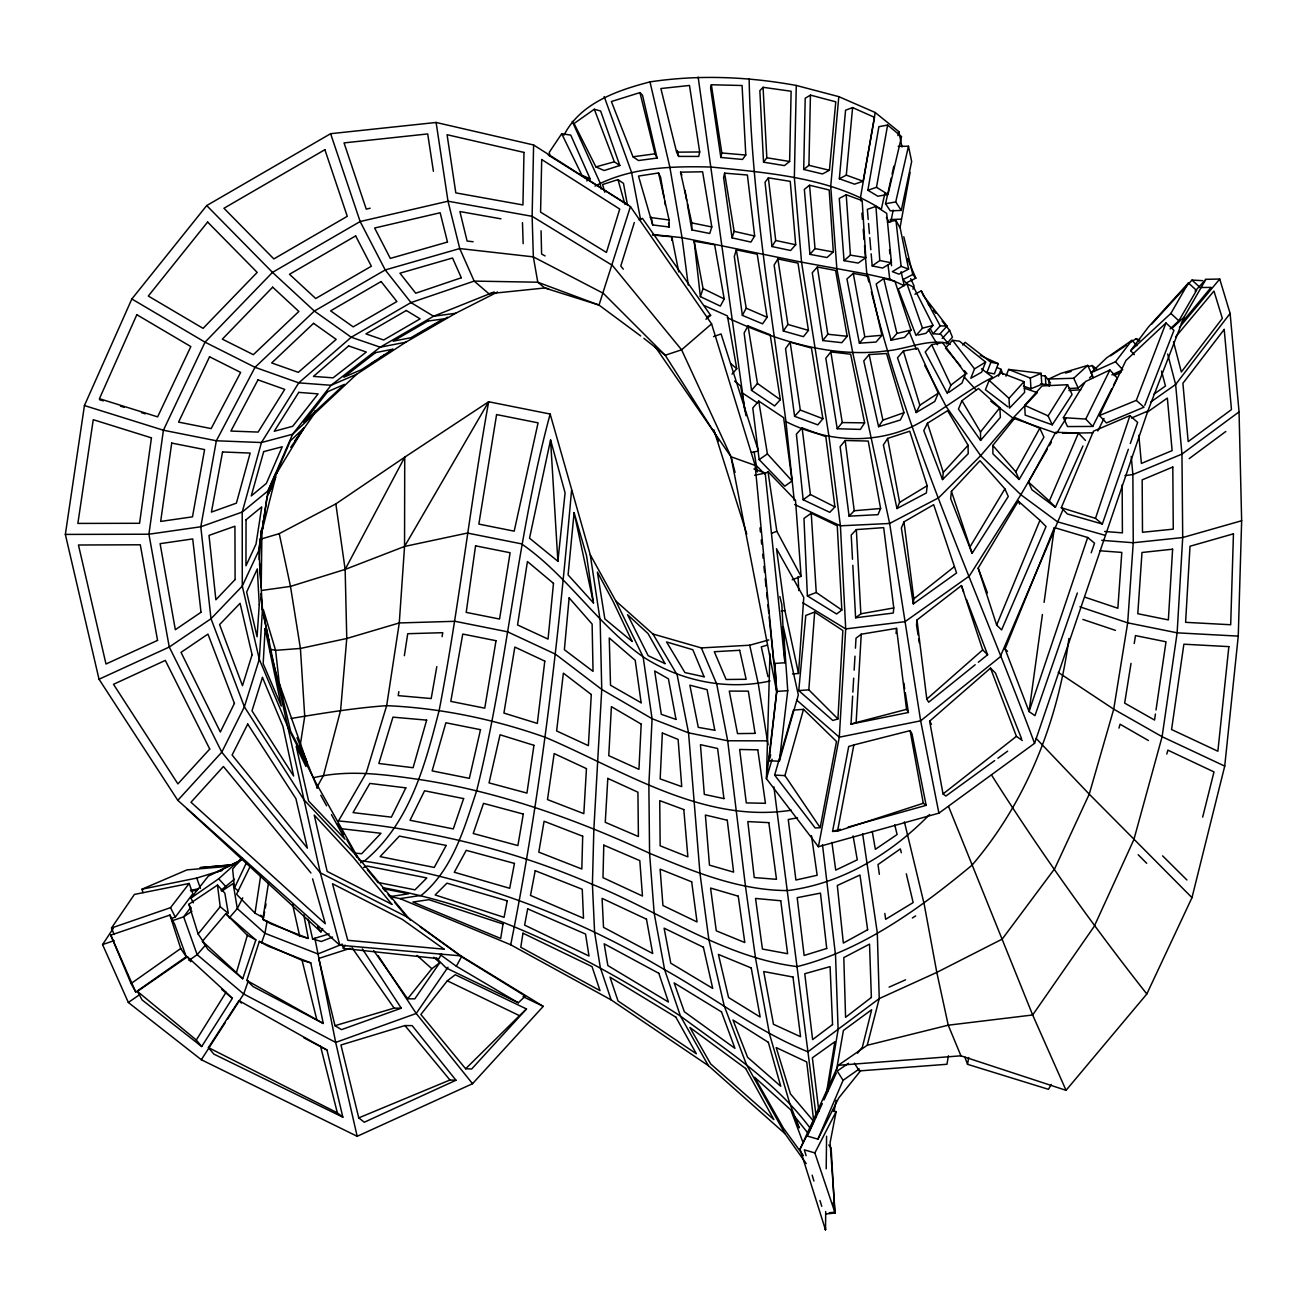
<?xml version="1.0" encoding="UTF-8"?>
<svg xmlns="http://www.w3.org/2000/svg" width="1307" height="1307" viewBox="0 0 1307 1307"><rect width="100%" height="100%" fill="white"/><g stroke="black" fill="none" stroke-linecap="round" stroke-linejoin="round"><path stroke-width="1.5" d="M1068.914 638.502C1058.033 721.072 1026.485 801.616 971.983 865.218C920.455 907.924 863.045 950.058 797.188 966.608C723 957.296 660.509 911.796 592.414 884.382C512.083 849.125 425.657 829.177 338.497 820.943L366.238 772.927L386.676 705.666L399.272 622.949L404.549 546.457L404.729 457.172L488.655 401.755L550.149 414.041L590.258 554.74L600.158 620.368L601.743 689.426L593.852 829.341L592.414 884.382L594.587 932.087L600.289 967.474L611.153 999.904L708.361 1065.646L785.05 1133.724L806.19 1163.54M260.665 581.468L261.204 587.317L261.923 530.871M825.714 1211.556L825.501 1229.887L800.031 1149.147L838.244 1065.319L867.227 1045.273L948.245 1025.194L1032.661 1014.984L1094.237 926.336L1133.855 839.666L1162.103 736.707L1177.133 632.833L1182.704 537.536L1181.953 454.101L1175.63 384.47L1167.674 354.034M826.204 1168.801L826.579 1136.224M113.382 928.231L102.567 944.585L128.347 1002.485L201.327 1059.732L357.187 1136.306L472.53 1083.699L543.255 1006.374L460.93 955.891L339.853 945.222L177.801 800.341L99.022 679.232L65.35 534.416L84.432 405.546L131.844 298.976L206.702 205.575L330.622 133.69L436.113 122.466L533.599 144.979L532.129 216.325L533.338 256.875L537.781 282.214L544.741 287.981L599.014 305.086L640.675 335.948M564.02 135.127C580.357 103.024 617.296 90.395 649.987 81.9C698.591 74.548 748.012 76.639 796.273 85.461L794.346 177.67L801.55 262.152L829.112 437.273L840.417 525.822L845.711 628.912L839.29 737.197L818.411 846.74L938.9 813.15L1034.572 743.34L1147.84 411.051L1183.995 317.209L1205.887 279.322L1219.725 279.045L1230.116 313.435L1239.052 411.868L1241.65 520.741L1238.252 636.117L1224.724 766.098L1191.984 897.648L1146.827 993.99L1066.055 1090.332L960.923 1055.811L838.244 1065.319M803.707 169.469L805.21 98.254L810.438 95.101L835.777 101.832L829.422 170.286L822.462 173.945L803.707 169.469L808.919 165.335L810.438 95.101M789.624 161.48L791.127 91.245L763.059 87.308L759.857 90.673L763.533 162.166L784.412 165.613L789.624 161.48L766.833 157.771L763.533 162.166M769.954 653.598L766.425 778.678L818.411 846.74M837.934 718.932L842.852 630.529L814.669 612.035L805.782 615.45L798.757 690.586L832.804 720.484L837.934 718.932L808.821 689.835L798.757 690.586M851.004 724.111L856.134 722.575L861.248 634.205L896.537 628.357L906.535 709.342L908.414 712.478L851.004 724.111L852.638 696.141M852.867 692.138L853.683 678.153M854.157 670.164L854.974 656.163M855.432 648.174L856.02 638.175L861.248 634.205M798.528 673.481L803.772 597.397L776.505 548.744L784.903 610.5L798.528 673.481L792.483 673.938M808.821 689.835L814.669 612.035M796.273 85.461L838.816 96.653L830.713 186.346L836.856 268.801L852.768 352.759L889.642 523.47L920.651 720.827L938.9 813.15M839.339 178.798L845.564 110.196L852.605 107.599L874.514 117.352L863.143 181.232L854.533 184.173L839.339 178.798L846.299 175.138L863.143 181.232M846.299 175.138L852.605 107.599M574.1 512.589L568.088 574.9L593.46 602.935L586.565 555.818L574.1 512.589L593.46 602.935M852.491 559.249L851.216 535.02L856.346 529.596L883.679 527.636L893.776 607.935L893.285 613.032L855.611 617.786L852.817 565.31M896.063 633.454L896.537 628.357M913.315 603.916L913.805 598.835L903.97 521.852L933.672 504.682L956.577 572.972L913.315 603.916L901.356 528.012L903.97 521.852M963.618 591.924L961.429 585.585L916.991 619.975L916.517 625.056L918.069 634.941M261.433 530.609L259.194 559.674M571.535 490.501C558.138 642.799 540.82 794.803 510.71 944.781L611.153 999.904M557.877 561.275L565.081 492.853L550.574 439.92L529.531 538.19L557.877 561.275L550.574 439.92M927.169 485.73L926.385 492.935L896.978 508.554L883.385 444.968L887.633 438.4L909.737 431.196L927.169 485.73L899.608 502.394L896.978 508.554M942.51 479.587L943.295 472.399L927.464 423.256L947.591 410.676L968.079 445.279L968.193 453.709L942.51 479.587L923.788 430.591L927.464 423.256M951.431 491.35L950.646 498.555L972.114 553.351L1008.285 496.48L1004.903 488.851L980.005 460.668L951.431 491.35L972.114 553.351M779.315 761.246L787.745 690.668L783.301 626.821L798.332 694.965L779.315 761.246L769.006 760.707L776.75 691.436L774.806 663.008M260.322 538.255L258.933 550.28L262.462 609.438L259.292 659.267L244.376 706.809L221.782 752.178L177.801 800.341M260.779 534.253L261.237 530.25M262.266 530.07L267.02 497.232L275.663 476.957L262.266 530.07L263.491 520.447M900.033 227.679L910.097 172.344M1042.414 614.502L1029.05 711.531L1034.948 715.681L1077.327 593.019M1044.081 602.38L1054.373 527.587L1087.685 537.504L1094.531 543.173L1091.231 552.763M1155.421 714.03L1154.538 720.043L1124.657 703.101L1131.029 663.384M1156.009 710.011L1166.007 641.786L1135.489 635.594L1134.215 643.534M264.602 911.878L263.524 917.824L255.012 913.168L260.697 875.559M398.847 691.648L398.227 695.634L431.196 698.542L436.816 666.603M404.353 655.689L407.735 633.715L442.779 632.686L442.076 636.672M300.071 746.362L304.727 716.383L300.414 648.452L290.481 586.402L279.241 533.648L335.834 503.898L404.729 457.172L345.146 569.411L346.763 638.486L340.604 710.371L323.532 775.329L316.686 787.794M303.812 915.014L308.338 938.442L271.317 924L262.805 919.344L268.621 882.209M826.432 1093.077L834.879 1041.728L812.366 1057.82L818.885 1111.407M827.723 1091.508L838.114 1029.671L835.532 955.205L822.479 844.616M948.408 1055.778L946.971 1064.274L859.271 1070.923L854.419 1063.195M1051.302 1084.483L1048.443 1089.319L967.556 1064.323L968.699 1057.543M838.816 96.653L875.2 112.5L860.61 196.867L860.937 200.935M867.881 190.25L878.876 126.681L887.616 125.047L901.552 136.631L888.008 194.416L877.847 196.23L867.881 190.25L876.491 187.309L888.008 194.416M836.415 1070.58L843.407 1030.455L871.655 1009.723L862.408 1047.038L857.523 1053.23M876.491 187.309L887.616 125.047M265.321 907.908L266.04 903.938M267.118 921.288L264.913 933.28L261.596 942.755M834.046 1111.636L836.17 1100.314M820.159 827.674L836.496 741.477L803.511 709.342L793.447 710.093L774.643 775.084L815.176 827.952L820.159 827.674L784.935 775.606L803.511 709.342M926.14 805.357L923.297 803.266L837.526 831.154L832.559 831.415L848.717 746.493L853.847 744.941L910.113 730.629L911.992 733.766L926.14 805.357L848.145 827.07M837.526 831.154L853.847 744.941M832.641 1110.493L836.121 1111.653L830.092 1142.677L835.124 1213.059L825.991 1213.958M890.786 222.027L893.187 210.117M891.227 178.013L885.558 203.729L890.279 210.852L901.275 210.427L911.665 161.529L908.479 146.253L898.203 146.335M550.149 414.041C516.673 537.945 507.557 666.554 476.614 790.947C464.214 828.23 452.941 869.416 421.279 895.377L400.024 898.612L392.084 897.027M892.093 174.043L893.841 166.136M699.702 151.971L698.722 156.432L678.66 156.415L676.618 152.167L660.885 88.533L689.492 85.461L699.702 151.971L676.618 152.167M720.843 157.461L721.823 152.984L711.351 84.759L742.066 85.51L745.791 155.043L742.49 159.454L720.843 157.461L710.583 87.977L711.351 84.759M724.601 173.145L723.604 177.605L732.083 237.874L750.937 242.073L754.662 235.995L747.392 175.007L724.601 173.145L734.142 231.355L732.083 237.874M884.904 193.354L881.31 209.283C831.138 177.376 769.137 173.03 711.416 167.051C672.076 166.005 630.464 167.182 595.012 186.117M897.925 135.618L898.824 131.631L875.2 112.5M901.275 210.427L895.736 201.931L908.479 146.253M1202.669 817.104L1213.991 771.914L1167.87 750.153L1166.808 754.041M867.227 1045.273L879.235 998.597L877.291 932.626L862.604 833.572M1118.972 728.097L1120.083 724.225L1148.396 740.514M772.078 759.187L766.425 778.678L776.685 691.811L774.757 663.597M242.694 978.763L236.436 972.637L247.35 935.289L225.801 913.691L202.422 941.252L207.96 949.454L242.694 978.763L255.862 939.945L225.801 913.691M769.006 760.707L770.705 754.972M533.599 144.979L630.431 206.604L599.014 305.086L537.781 282.214L474.163 281.103L410.986 302.587L351.256 337.239L298.764 382.853L261.449 442.534L242.22 512.066L242.285 586.091L259.292 659.267L288.618 728.832L315.722 782.403L359.425 860.333M912.989 289.223L914.034 285.841L910.701 278.652M634.32 222.533L620.776 266.04L623.325 269.16M691.828 229.918L691.779 222.893L680.555 172.165L702.611 171.789L711.809 226.961L709.75 233.479L691.828 229.918L687.384 204.153M736.364 249.866L734.305 256.384L742.36 315.363L762.569 323.842L767.144 317.291L757.21 254.195L736.364 249.866L746.215 308.191L742.36 315.363M246.827 980.446L259.325 941.383L302.08 960.351L310.788 962.9L323.27 1023.463L253.084 986.573L246.827 980.446L323.27 1023.463M315.003 410.79L313.762 414.548L290.726 447.337M700.372 296.64L703.052 288.569L694.148 241.191L714.635 244.752L724.209 298.927L720.353 306.099L700.372 296.64L694.148 241.191M1128.333 449.265L1102.34 524.025L1095.495 518.356L1129.951 415.626L1137.662 422.422L1130.326 443.514M1087.685 537.504L1029.05 711.531L1005.067 648.958L1054.373 527.587M248.346 980.707L243.706 994.006L227.402 1019.28M980.25 355.373L998.27 363.673L994.382 373.884L986.965 372.413L990.902 362.284L965.17 342.303L962.687 345.015M998.466 376.155L1001.064 369.326L997.339 367.659M269.111 492.87L278.587 468.086M1136.306 400.383L1144.017 407.18L1106.408 422.929L1099.432 415.544L1136.306 400.383L1165.975 322.976L1173.931 330.361L1144.752 405.301M985.609 362.055L981.655 372.185L970.791 378.262L974.532 368.884L985.609 362.055L959.501 341.192L952.542 340.277L945.467 348.103L960.661 366.205M1005.982 376.187L1008.612 369.44L1041.107 373.345L1041.777 384.323L1030.962 388.767L1023.446 386.137M965.661 373.769L950.859 385.157L947.33 393.472L925.209 351.991L931.679 344.689L942.478 342.532L965.661 373.769L961.936 383.147L948.947 392.329M1024.002 381.677L1009.02 398.325L1009.527 408.078L1024.639 392.378L1024.002 381.677L1001.538 372.985L989.154 380.37L985.429 389.731L1007.909 406.853M270.435 490.011L275.663 476.957M996.669 625.073L1039.947 520.317L1018.267 501.104L978.159 568.137L996.669 625.073L1001.603 629.925L1046.025 526.558L1039.947 520.317M1102.34 524.025L1067.362 513.945L1061.3 507.72L1093.453 431.196L1129.951 415.626M938.312 393.129L934.783 401.461L916.174 412.555L897.501 357.791L903.366 351.011L917.743 348.266L938.312 393.129L919.85 405.219L916.174 412.555M961.968 400.694L958.439 409.026L980.609 440.41L1000.361 417.439L999.871 407.686L978.453 388.473L961.968 400.694L980.495 431.98L980.609 440.41M880.608 508.505L877.977 514.664L849.093 516.167L840.123 446.651L845.155 440.492L868.24 441.063L880.608 508.505L854.239 510.743L849.093 516.167M1055.419 507.279L1049.358 501.038L1078.455 433.058L1055.713 432.274L1028.527 482.12L1031.909 489.749L1055.419 507.279L1082.931 445.997M822.315 1103.565L807.383 1136.061L817.921 1139.149L843.08 1080.317L859.287 1068.914M275.81 474.637L290.301 440.933L303.91 428.026L275.81 474.637L279.845 465.7M1063.294 508.864L1000.182 656.898L920.651 720.827L839.29 737.197L796.796 700.176M275.957 472.954L268.033 490.811L258.933 550.28L242.285 586.091L211.015 618.734L169.256 647.03L99.022 679.232M823.965 1099.955L836.398 1072.867M238.56 891.178L234.508 887.878L246.173 863.323M1099.432 415.544L1125.964 360.471L1165.975 322.976M250.013 866.753L236.534 894.249L255.012 913.168M1109.904 369.963L1085.414 381.595L1063.375 417.636L1085.758 419.057L1109.904 369.963L1117.175 377.984L1113.564 385.157M1097.831 430.934L1104.007 418.469M903.987 412.685L900.311 420.021L878.598 426.686L863.764 360.928L869.155 354.54L886.571 353.527L903.987 412.685L882.862 420.135L878.598 426.686M1063.375 417.636L1067.509 426.556L1092.734 426.441L1111.751 388.751M800.031 1149.147L807.236 1134.835M809.033 1131.258L813.542 1122.321M817.921 1139.149L838.767 1097.913L860.856 1070.449M242.743 897.844L237.302 908.61L229.28 917.824M835.124 1213.059L814.849 1152.921L836.121 1111.653M186.754 808.641L320.934 931.907L322.682 928.64M441.521 953.947L438.94 958.701L343.398 948.441L345.146 945.173M747.996 325.868L744.14 333.04L751.509 390.336L774.61 405.954L780.328 399.697L770.182 334.772L747.996 325.868L757.472 383.474L780.328 399.697M461.502 956.74L525.316 996.097L518.307 1002.796L456.339 966.249L461.502 956.74L420.07 926.712M1019.166 479.473L1015.8 471.843L1039.8 428.271L1015.147 417.652L992.814 445.442L992.928 453.872L1019.166 479.473L1043.934 437.192L1039.8 428.271M1134.296 354.687L1130.653 350.684L1170.876 313.419L1188.422 282.965L1196.542 290.399L1178.832 320.803L1170.075 328.923M261.629 590.454L290.481 586.402L345.146 569.411L404.549 546.457L488.655 401.755C470.193 504.29 458.92 607.967 439.185 710.273C425.151 764.954 409.761 823.704 364.228 861.166L360.536 862.718M1047.348 449.167L1020.849 494.732L969.288 576.06L904.999 621.675L845.711 628.912L802.645 602.674M1049.39 445.654L1051.432 442.158M969.925 547.029L1004.903 488.851M771.996 246.549L775.721 240.488L768.353 177.834L790.245 181.363L795.702 244.752L790.604 250.503L771.996 246.549L765.052 182.228L768.353 177.834M777.877 258.949L774.136 265.027L783.334 331.014L803.429 336.683L808.445 330.393L797.989 263.132L777.877 258.949L787.909 324.446L783.334 331.014M201.703 1046.515L196.295 1040.013L226.078 992.258L187.407 956.806L137.431 991.409L142.12 999.953L201.703 1046.515L232.336 998.368L226.078 992.258M1052.266 424.824L1048.116 415.887L1067.607 384.699L1072.067 394.453L1052.266 424.824L1025.178 415.103L1024.688 405.366L1042.022 385.957L1067.607 384.699M1066.283 418.191L1056.513 433.385L1012.974 418.093L990.739 401.2M201.327 1059.732L225.229 1022.646M864.63 422.864L860.365 429.415L837.215 428.729L825.812 358.232L830.827 351.926L850.645 354.213L864.63 422.864L842.263 422.569L837.215 428.729M208.417 1047.593L238.936 1000.639L327.011 1050.044L342.842 1117.175L213.825 1054.096L208.417 1047.593L337.337 1112.812L342.842 1117.175M586.729 180.889L590.143 178.863L570.767 135.111L561.7 133.739L549.25 152.347L550.051 156.17M114.117 934.472L111.487 928.003L134.392 894.429L189.188 883.467L192.815 893.792L175.301 917.122L171.446 918.445M447.974 967.213L416.214 1013.48L335.687 1042.414L243.706 994.006L197.161 954.682L183.65 916.828L190.757 907.385M433.728 957.23L439.805 962.671L414.793 998.858L407.621 998.793L373.622 950.499M790.131 342.14L785.556 348.691L794.591 416.312L817.839 424.873L822.887 418.714L811.451 348.054L790.131 342.14L800.309 410.039L794.591 416.312M294.876 440.704L303.91 428.026M1130.653 350.684L1148.428 326.995L1188.422 282.965M1230.116 313.435L1175.63 384.47L1150.879 401.935M1093.338 377.56L1091.116 372.691L1115.492 361.761L1131.96 340.31L1136.927 345.718M111.487 928.003L170.514 907.662L189.188 883.467M447.321 980.805L420.87 1014.477L465.635 1068.767L471.68 1068.995L526.492 1008.971L455.277 974.744L447.321 980.805L519.467 1015.67L526.492 1008.971M190.92 898.121L208.303 876.147L236.845 862.44L218.694 878.794L190.92 898.121L193.322 902.843M822.789 340.555L827.821 334.249L817.349 267.004L835.598 270.484L847.197 336.291L841.79 342.679L822.789 340.555L812.251 272.738L817.349 267.004M980.495 431.98L999.871 407.686M407.621 998.793L431.849 968.732L439.805 962.671M241.664 857.702L236.698 863.813L241.256 859.892M198.125 933.982L220.197 906.748L217.485 885.084L188.878 904.264L198.125 933.982L203.663 942.2M1181.283 323.286L1211.099 287.393L1200.087 287.524M1179.469 327.387L1219.725 279.045M241.713 858.209L232.63 869.073L234.508 887.878M1175.581 336.928L1213.958 291.053L1222.339 318.402L1181.348 371.989L1173.506 341.862M859.385 343.169L864.777 336.781L881.898 335.278L868.42 276.251L853.291 273.392L846.936 278.93L859.385 343.169L876.049 342.042L881.898 335.278M891.08 340.196L896.929 333.416L911.012 330.116L894.936 281.315L883.761 278.554L876.164 283.962L891.08 340.196L904.558 337.418L911.012 330.116M732.002 374.194L736.756 368.705L727.395 315.886L704.457 305.658M751.509 390.336L757.472 383.474M758.746 401.086L752.783 407.964L759.171 459.623L784.821 486.204L792.075 480.976L783.628 417.668L758.746 401.086L767.405 453.905L792.075 480.976M205.183 945.467L197.161 954.682L188.96 960.384M946.529 343.953L952.427 337.222L949.617 330.344L942.086 321.065M933.051 325.443L922.481 328.171L916.027 335.491L898.203 289.059L906.976 283.799L913.658 287.213L933.051 325.443L925.977 333.285L918.02 335.049M809.932 254.359L815.029 248.608L809.556 185.235L829.193 189.989L833.311 251.99L826.955 257.528L809.932 254.359L804.344 189.368L809.556 185.235M930.176 328.563L933.1 333.726L940.19 325.884L947.052 326.08L923.281 295.496L921.304 290.857L914.884 294.222M802.106 427.879L796.388 434.136L803.152 499.748L829.798 512.328L834.928 506.904L825.828 436.636L802.106 427.879L810.405 494.52L834.928 506.904M947.052 326.08L939.619 334.216L933.1 333.726M942.184 338.48L949.617 330.344M943.295 472.399L968.079 445.279M1151.843 324.005L1191.984 280.09L1202.652 280.662M1195.088 291.151L1205.887 279.322M465.635 1068.767L519.467 1015.67M929.587 814.506C891.717 853.536 842.247 883.614 787.647 890.573C739.059 890.475 693.69 871.671 649.579 853.275C576.158 819.342 499.666 791.781 419.433 779.511C384.568 774.528 348.61 769.333 313.843 777.665M1091.116 372.691L1106.604 357.889L1131.96 340.31M497.526 292.016L455.653 313.272L405.807 342.189L356.615 374.292L292.588 434.267L268.033 490.811L242.22 512.066L200.788 526.77L148.933 534.22L65.35 534.416M1172.036 328.318L1183.995 317.209M1049.178 386.153L1048.753 379.014L1073.733 378.262L1087.718 365.405L1092.342 375.403L1089.515 377.919M220.997 890.312L234.459 879.235M1068.587 388.571L1078.193 388.016L1083.846 382.967M975.202 664.757L928.673 702.218L926.794 699.082L982.684 649.922L961.429 585.585M844.044 260.665L850.4 255.126L865.789 257.659L862.163 200.625L846.217 194.759L839.274 198.435L844.044 260.665L858.193 263.066L865.789 257.659M994.66 760.592L945.86 796.045L943.033 793.953L929.62 721.17L990.51 668.122L995.444 672.974L1021.551 738.635M630.431 206.604L711.58 323.875L681.584 349.802L665.214 355.243L643.877 338.317M705.96 319.251L710.632 315.33L642.423 218.351L639.172 220.017M978.306 662.273L987.618 654.774L966.527 599.537M913.805 598.835L954.388 566.634M943.033 793.953L1016.421 736.347L990.51 668.122M841.839 610.026L836.611 613.996L807.383 595.91L803.968 518.438L811.222 513.21L837.248 525.79L841.839 610.026L816.254 592.496L811.222 513.21M855.611 617.786L860.839 613.816L893.776 607.935M1189.207 458.61L1225.803 431.49M1239.052 411.868L1181.953 454.101L1132.875 474.539L1124.919 475.634M997.911 758.223L1007.664 751.133M803.152 499.748L810.405 494.52M871.165 253.819L872.194 265.942L879.791 260.534L891.439 262.789L886.701 213.368L875.951 206.424L867.342 209.365L868.207 219.478M1153.836 394.273L1165.468 386.022L1161.515 371.057M135.765 992.078L131.076 983.534L180.709 948.523L169.943 915.063L110.768 935.142L135.765 992.078L186.248 956.724L174.746 924.523L169.943 915.063M594.309 109.249L574.051 123.511L595.894 166.888L604.144 170.531L619.828 165.532L600.632 111.013L594.309 109.249L614.355 161.79L619.828 165.532M1147.366 412.162L1167.347 398.08L1172.118 450.621L1141.387 463.43L1138.838 435.296M759.171 459.623L767.405 453.905M764.709 473.951L768.01 471.664L795.522 500.254L801.093 576.371L792.205 579.785M128.347 1002.485L139.816 994.529M848.472 1063.277L837.232 1071.054L843.08 1080.317M1110.689 355.782L1126.601 345.064M1131.372 341.846L1136.159 338.627L1139.72 340.065M191.9 911.273L183.65 916.828L172.067 920.798M221.602 891.276L233.152 883.499L237.302 908.61L264.913 933.28L317.911 953.947L342.222 944.177M371.531 363.428L374.782 361.271M379.651 358.053L384.519 354.851M389.404 351.632L392.639 349.475M912.351 918.004L915.684 915.897M891.439 262.789L882.65 268.049L872.194 265.942M908.61 269.111L901.127 266.367L892.354 271.627L898.955 274.16L908.61 269.111L900.262 228.398L895.965 220.426L887.486 221.929M417.537 334.559L422.815 331.504M426.327 329.462L438.646 322.323M442.158 320.28L447.435 317.225M903.153 279.518L912.792 274.454L903.791 236.747M907.401 258.508L915.848 278.146L906.078 282.982L904.117 280.662M241.387 859.777L216.701 872.014L222.37 870.315M1114.038 375.566L1121.373 372.07M1111.898 374.848L1122.762 369.783L1115.492 361.761M1048.753 379.014L1060.908 373.377L1087.718 365.405M455.98 1080.236L364.277 1122.239L358.772 1117.877L340.947 1044.996L404.958 1025.57L412.13 1025.619L455.98 1080.236L449.951 1080.007L358.772 1117.877M889.087 987.144L905.571 979.809M1008.612 369.44L1030.324 378.066L1041.107 373.345M356.615 374.292L331.079 385.287L298.764 382.853L255.012 367.316L205.036 342.173L131.844 298.976M142.969 892.681L142.022 889.185L187.015 869.874L229.084 866.263M1131.486 418.028L1147.84 411.051M363.607 867.505L367.169 866.018L426.834 877.945L414.973 889.855L377.543 882.372M332.566 937.054L321.326 941.497L312.618 938.949L308.076 919.18M771.849 533.223L776.832 531.279L768.01 471.664M807.383 595.91L816.254 592.496M706.875 316.686L710.632 315.33M713.54 336.634L721.072 333.939L758.452 451.029L751.411 452.5M362.366 948.882L401.282 1008.187L341.503 1029.638L335 1025.701L318.728 958.456L350.211 948.31M102.567 944.585L114.15 940.615M494.193 291.935L433.565 316.245L380.223 347.188L331.079 385.287L292.588 434.267L261.449 442.534L216.358 440.769L163.408 430.232L84.432 405.546M627.491 205.248L623.472 183.356L617.982 179.614L602.609 184.532L604.782 192.26M639.94 92.601L611.382 101.538L632.98 156.791L638.47 160.532L657.062 158.065L642.521 95.248L639.94 92.601L655.019 153.818L657.062 158.065M142.022 889.185L196.769 878.059L221.733 870.331M312.618 938.949L329.217 933.901M260.06 539.334L279.241 533.648M335 1025.701L394.11 1008.122L401.282 1008.187M1241.65 520.741L1182.704 537.536L1133.251 542.748L1101.752 540.33M1065.434 373.083L1071.152 371.466M1088.323 366.614L1092.129 365.535L1096.9 369.129M832.559 831.415L840.352 829.242M767.176 645.201L761.295 646.851L767.928 676.601M595.894 166.888L614.355 161.79M590.258 554.74L615.728 600.893L652.945 634.009L701.336 647.913L749.695 645.217L768.777 639.94M856.134 722.575L906.535 709.342M370.159 208.221L366.254 209.136L344.035 142.904L427.716 133.935L433.401 171.25M770.068 680.98C726.725 690.668 680.228 680.98 643.126 656.866C597.283 624.599 567.63 575.75 521.526 543.859L467.383 533.044L404.549 546.457M754.613 475.274L765.183 473.085L784.903 662.747L773.907 663.515L769.137 616.969M190.495 890.41L198.419 888.793M191.1 891.276L197.047 890.083M791.356 810.193C703.101 823.949 623.357 770.542 545.542 737.409C494.373 719.291 440.949 708.035 386.676 705.666C354.556 707.937 322.862 713.197 291.134 718.474M405.807 342.189L380.223 347.188L351.256 337.239L314.35 311.066L272.493 272.379L206.702 205.575M797.515 817.823L788.252 819.505L795.914 880.019L817.169 875.265L811.484 835.614M885.558 203.729L895.736 201.931M658.565 172.965L638.502 176.069L652.699 224.935L669.135 227.01L669.102 219.984L658.565 172.965L660.607 177.229L664.021 197.145M781.292 611.072L784.903 610.5M632.98 156.791L655.019 153.818M455.653 313.272L433.565 316.245L410.986 302.587L385.222 269.945L360.144 221.536L330.622 133.69M829.259 1212.733L834.732 1212.193L831.138 1148.101L828.785 1144.981M232.483 864.744L199.971 867.668L231.764 864.924M776.75 691.436L787.745 690.668M1068.914 390.548L1080.775 389.764M890.198 219.56L901.177 219.135M1062.591 433.287L1092.897 432.78M767.993 744.843L767.421 740.84L727.689 740.775L688.544 732.835L652.079 718.703L601.743 689.426L555.426 654.154L507.541 631.804L454.983 621.299L399.272 622.949L346.763 638.486L300.414 648.452L275.597 650.331L269.814 649.22M774.643 775.084L784.935 775.606M1238.252 636.117L1177.133 632.833L1127.68 622.835L1079.925 606.824M1100.086 550.786L1121.798 552.42L1117.861 608.261L1085.447 597.364M1104.611 531.475L1122.403 532.864L1122.158 484.799M721.823 152.984L745.791 155.043M360.177 860.807L364.228 861.166C470.504 877.275 572.368 914.72 664.626 969.696C712.707 996.571 756.622 1031.06 807.938 1051.792L816.238 1117.158M652.438 234.999L671.782 236.779L678.758 271.97M355.7 853.193L361.68 853.732L380.974 833.294L339.673 828.507M827.821 334.249L847.197 336.291M1041.516 375.599L1045.322 376.008L1050.567 383.049M652.945 234.525L682.058 237.662L801.55 262.152L866.819 274.111L889.757 279.159L904.248 285.661L901.111 271.725M1040.503 383.882L1050.338 384.977M473.118 241.746L467.105 241.06L459.901 211.554L500.957 218.824M650.232 217.452L669.102 219.984M815.029 248.608L833.311 251.99M990.902 362.284L998.27 363.673M548.63 288.749L544.741 287.981L488.883 293.732L474.163 281.103L459.737 248.559L448.007 201.213L436.113 122.466M383.278 887.78C490.697 907.074 589.555 957.296 680.473 1016.094C726.235 1050.027 775.639 1081.69 810.062 1128.023M385.108 889.054L408.732 893.776L392.606 896.226L388.669 895.442M691.779 222.893L711.809 226.961M775.721 240.488L795.702 244.752M734.142 231.355L754.662 235.995M808.919 165.335L829.422 170.286M1105.232 535.364L1057.559 521.852L1020.849 494.732L980.658 455.669L946.252 406.706L924.702 365.421M787.909 324.446L808.445 330.393M262.805 919.344L299.63 935.894L308.338 938.442M814.849 1152.921L804.311 1149.833L806.109 1155.682M99.463 399.697L103.286 400.873M120.505 406.183L124.328 407.359M141.532 412.669L145.355 413.845M1061.3 507.72L1095.495 518.356M1082.899 619.436L1115.459 630.366M1024.296 388.179L1037.301 392.655L1012.974 418.093L980.658 455.669L938.671 497.771L889.642 523.47L840.417 525.822L794.672 504.535M657.797 349.541L655.101 346.616L731.021 456.764L755.152 465.406L776.685 691.811L731.021 456.764L681.584 349.802L612.362 265.37L532.129 216.325L448.007 201.213L360.144 221.536L272.493 272.379L205.036 342.173L163.408 430.232L148.933 534.22L169.256 647.03L221.782 752.178L320.313 872.798L407.49 917.236L460.93 955.891M749.14 78.73C751.313 193.959 771.016 307.619 785.948 421.606C825.223 441.39 871.246 445.001 911.829 426.834C940.305 412.718 964.403 391.594 992.716 377.298L981.508 368.786M753.976 468.952L765.183 473.085M800.309 410.039L822.887 418.714M310.788 962.9L267.837 946.039L259.325 941.383M400.024 898.612L510.71 944.781M746.215 308.191L767.144 317.291M590.143 178.863L581.893 175.22L561.7 133.739M1024.688 405.366L1048.116 415.887M727.313 317.715L732.868 320.231C780.818 341.895 833.392 357.906 886.505 350.897C907.025 349.116 927.218 338.889 947.902 343.284L940.501 333.939M1224.724 766.098L1162.103 736.707L1113.727 709.178L1058.213 672.37M523.045 996.669L543.255 1006.374M518.307 1002.796L446.144 967.948L436.277 958.064M703.052 288.569L724.209 298.927M545.133 255.927L541.604 254.081L541.065 230.784M303.877 1037.823L327.011 1050.044M247.35 935.289L255.862 939.945M548.287 155.027L627.834 204.905M698.15 77.113L742.539 393.064L757.57 402.948M1016.421 736.347L1022.303 740.497M439.936 954.42L456.339 966.249M976.427 390.336L964.337 377.135M947.15 342.124L950.254 344.525M734.567 381.089L740.644 385.99L746.019 415.822M220.197 906.748L228.3 913.381L224.837 893.155L217.485 885.084M137.431 991.409L196.295 1040.013M221.733 989.399L232.336 998.368M730.695 363.542L736.756 368.705M417.015 955.433L431.849 968.732M260.616 915.21L263.524 917.824M989.154 380.37L1009.02 398.325M1028.527 482.12L1049.358 501.038M1191.984 280.09L1198.748 286.282M202.422 941.252L236.436 972.637M1170.876 313.419L1178.832 320.803M238.936 1000.639L241.436 1003.09M1005.067 648.958L1007.534 651.376M982.684 649.922L987.618 654.774M1162.593 855.856L1186.903 879.97M1191.984 897.648L1089.237 794.15L1036.059 738.341M1138.185 854.729L1146.696 863.29M755.495 464.704L763.892 473.232M410.316 920.128L357.546 856.804L303.943 799.753L244.376 706.809L211.015 618.734L200.788 526.77L216.358 440.769L255.012 367.316L314.35 311.066L385.222 269.945L459.737 248.559L533.338 256.875L603.279 293.291L665.214 355.243L715.06 433.761L718.409 441.096M1085.758 419.057L1092.734 426.441M1078.455 433.058L1085.431 440.443M1136.159 338.627L1138.626 341.339M218.694 878.794L226.062 886.865M992.814 445.442L1015.8 471.843M813.787 1121.439L790.457 1093.91L776.211 1047.577L806.713 1061.938L813.542 1119.446M964.452 370.714L966.984 373.737M367.381 869.792L377.723 882.127M382.886 888.303L385.467 891.39M388.048 894.478L391.937 899.102M394.518 902.189L407.441 917.628M912.792 274.454L915.848 278.146M937.576 344.721L928.297 329.397M404.958 1025.57L449.951 1080.007M310.952 873.011L223.415 766.49L190.985 802.237L325.312 923.771L312.618 878.876M928.297 304.074L930.796 307.161M933.312 310.249L935.812 313.337M472.53 1083.699L416.214 1013.48L378.099 955.597M808.036 1133.3L794.721 1116.554L799.231 1127.827M1146.827 993.99C1091.378 923.69 1039.31 850.514 991.441 774.871M952.542 340.277L974.532 368.884M803.38 1155.649L783.399 1128.104L754.596 1077.229L790.849 1109.953L802.874 1142.122M352.057 947.722L394.11 1008.122M187.407 956.806L190.724 961.74M180.709 948.523L186.248 956.724M317.617 926.761L320.934 931.907M886.358 217.468L889.381 222.37M929.62 721.17L931.499 724.307M652.945 634.009L677.124 674.788L688.544 732.835L699.98 873.468L708.868 939.619L724.225 1005.884L746.395 1064.421L785.05 1133.724M337.827 823.916L339.82 827.429M341.83 830.942L343.823 834.454M346.829 839.731L352.841 850.269M354.834 853.781L356.844 857.294M708.361 1065.646L680.473 1016.094L664.626 969.696L654.17 913.217L649.579 853.275L648.86 785.131L652.079 718.703L643.126 656.866L615.728 600.893M320.787 795.26L326.603 805.798M331.455 814.604L345.032 839.208L308.615 801.044L296.183 746.313L305.936 766.506M921.304 290.857L940.19 325.884M776.832 531.279L801.093 576.371M916.256 349.263L908.757 330.475M307.308 763.223L290.709 731.381L279.061 682.76L307.308 763.223L299.777 744.729M188.878 904.264L191.279 908.986M170.514 907.662L175.301 917.122M680.555 172.165L681.911 174.991M931.679 344.689L950.859 385.157M1092.129 365.535L1094.449 370.535M1073.733 378.262L1078.193 388.016M572.221 121.355L600.142 182.98L601.057 188.943M1066.055 1090.332L1032.661 1014.984L948.588 806.533M1018.267 501.104L1019.607 504.159M701.336 647.913L716.742 684.149L727.689 740.775L745.545 886.832L755.642 958.832L769.496 1034.049L789.624 1103.059L798.887 1127.353M110.768 935.142L131.076 983.534M297.016 737.671L317.487 788.203M960.923 1055.811L948.245 1025.194L936.809 972.408L924.114 903.807L904.411 821.891M1034.572 743.34C978.714 593.476 910.195 447.419 871.361 291.837M987.438 592.953L978.159 568.137M964.795 1057.02L967.556 1064.323M604.193 96.62L631.542 172.263L640.593 219.658M196.769 878.059L200.412 888.384M1001.064 369.326L1002.861 374.488M906.976 283.799L922.481 328.171M746.771 534.073L713.883 429.872M711.58 323.875L755.152 465.406M812.137 1175.173L813.934 1181.022M819.963 1200.496L821.76 1206.345M903.366 351.011L919.85 405.219M263.524 610.14L275.597 650.331L279.584 685.995M342.271 944.504L343.398 948.441M617.982 179.614L624.942 204.349M275.271 673.301L277.411 680.996M339.853 945.222L320.313 872.798L273.964 664.887L262.462 609.438L260.812 593.737M269.814 649.367L282.557 697.971L279.061 682.76M731.021 456.764L735.073 472.399M868.828 281.985L866.819 274.111L864.531 245.651M779.822 596.547L781.831 604.438L784.903 662.747M267.363 635.333L269.373 643.256L262.021 607.641M320.493 1046.106L337.337 1112.812M302.08 960.351L316.768 1019.525M894.74 824.831L897.108 834.519L875.363 849.321L872.226 831.366M883.761 278.554L896.929 333.416M901.291 852.752L900.376 848.913L878.01 864.564L879.366 874.334M906.306 873.828L913.152 902.565L885.64 919.295L884.823 913.43M677.287 150.485L678.66 156.415M649.987 81.9L669.821 167.018L682.058 237.662L688.234 285.089M357.187 1136.306L335.687 1042.414L314.873 938.246M749.695 645.217L758.272 683.675L767.421 740.84M292.605 904.542L299.63 935.894M869.155 354.54L882.862 420.135M898.824 131.631L901.993 146.939M651.196 217.093L652.699 224.935M887.633 438.4L899.608 502.394M853.291 273.392L864.777 336.781M910.113 730.629L923.297 803.266M853.095 835.876L857.278 859.81L835.728 870.119L831.905 842.362M684.982 190.283L686.698 200.2M664.708 201.115L665.377 205.101M668.465 223.023L669.135 227.01M830.827 351.926L842.263 422.569M754.155 452.026L757.341 471.925M918.69 638.911L919.311 642.864M903.774 682.842L904.705 688.773M905.326 692.726L908.414 712.478M833.262 1202.522L833.85 1206.394M335.834 503.898L345.146 569.411M773.891 786.896L807.938 1051.792L879.235 998.597L936.809 972.408L1002.208 939.096L1054.765 868.567L1089.237 794.15L1113.727 709.178L1127.68 622.835L1133.251 542.748L1132.875 474.539L1131.225 456.437M889.463 249.898L889.985 253.836M890.786 259.766L891.57 265.697M742.539 393.064L744.859 410.904M845.155 440.492L854.239 510.743M916.991 619.975L926.794 699.082M888.057 265.19L889.757 279.159M260.845 597.544L261.547 603.605M895.965 220.426L901.127 266.367M825.044 1225.852L825.501 1229.887L825.207 1225.835M785.948 421.606L794.248 500.499M760.004 527.897L760.413 531.949M761.246 540.036L761.671 544.088M762.7 554.217L763.125 558.252M763.942 566.356L764.579 572.433M765.199 578.495L766.016 586.598M766.654 592.675L767.274 598.737M767.895 604.814L768.728 612.918M868.551 223.513L869.416 233.61M869.776 237.662L870.805 249.784M861.917 213.123L862.408 219.233M863.224 229.395L864.041 239.557M259.489 563.627L261.204 587.317M875.951 206.424L879.791 260.534M846.217 194.759L850.4 255.126M1045.322 376.008L1045.878 385.157M1030.324 378.066L1030.962 388.767M856.346 529.596L860.839 613.816M763.059 87.308L766.833 157.771M798.071 576.567L798.74 590.584M522.473 222.631L523.159 243.674M671.782 236.779L671.798 240.308M246.043 519.778L245.961 565.817L256.025 544.088L261.759 506.887L246.043 519.778M523.976 152.413L522.947 204.954L455.816 192.881L447.076 134.719L523.976 152.413M541.702 159.536L540.575 212.142L606.448 252.447L619.73 209.071L541.702 159.536M603.785 845.139L602.984 877.667L642.472 896.047L639.809 860.627L603.785 845.139M582.693 836.202L581.827 869.008L538.794 852.148L544.088 821.253L582.693 836.202M1233.449 533.828L1230.688 624.746L1185.596 622.328L1190.007 546.244L1233.449 533.828M662.355 732.982L660.166 778.907L681.731 786.618L678.121 739.435L662.355 732.982M641.198 724.111L638.943 769.333L608.768 755.658L611.398 706.646L641.198 724.111M265.109 628.651L263.181 663.678L281.315 706.09L265.109 628.651M591.287 694.523L588.395 745.676L556.635 730.956L563.366 673.138L591.287 694.523M607.804 778.4L605.272 822.315L638.404 836.529L637.93 792.205L607.804 778.4M586.451 768.63L583.821 813.657L547.486 799.59L554.184 753.584L586.451 768.63M1172.608 549.201L1168.36 619.91L1137.793 613.718L1141.991 552.485L1172.608 549.201M259.26 604.684L257.071 636.754L246.647 592.055L257.316 568.904L259.26 604.684M569.133 597.871L564.379 649.726L593.035 671.357L592.12 624.06L569.133 597.871M553.482 583.347L548.058 639.09L517.556 624.958L527.44 561.536L553.482 583.347M1228.858 646.622L1217.879 751.231L1171.578 729.535L1183.881 644.204L1228.858 646.622M544.79 661.113L537.324 723.425L503.914 713.067L514.844 647.079L544.79 661.113M151.449 437.861L139.571 523.29L77.865 523.421L93.254 419.694L151.449 437.861M475.552 545.836L466.207 612.379L499.568 619.044L510.106 552.73L475.552 545.836M171.707 443.073L160.679 521.428L192.488 516.837L204.595 449.592L171.707 443.073M533.942 745.317L526.95 793.088L489.047 782.893L500.042 734.779L533.942 745.317M522.963 933.198L520.79 947.265L600.011 990.624L592.055 966.641L522.963 933.198M503.015 924L500.712 938.475L412.898 902.042L428.892 899.69L503.015 924M496.595 414.564L478.852 524.091L514.19 531.165L538.076 422.847L496.595 414.564M496.023 640.708L484.75 708.165L450.801 701.385L462.76 634.058L496.023 640.708M523.29 814.065L517.899 845.564L473.232 833.507L483.508 803.38L523.29 814.065M222.533 451.961L211.424 512.099L236.404 503.146L250.16 453.072L222.533 451.961M527.669 908.855L524.63 925.111L589 956.005L585.569 934.064L527.669 908.855M535.2 870.707L530.495 895.426L583.51 918.249L582.252 889.266L535.2 870.707M507.23 900.833L504.077 917.334L435.133 894.952L446.961 883.173L507.23 900.833M514.452 863.421L509.714 888.303L454.297 872.243L466.24 850.334L514.452 863.421M480.502 729.682L469.36 778.351L432.143 770.901L445.883 722.771L480.502 729.682M263.687 451.618L251.254 495.941L266.383 483.361L282.214 446.765L263.687 451.618M426.654 720.124L413.094 767.732L378.85 763.484L392.95 717.151L426.654 720.124M252.088 654.742L242.481 685.685L219.592 624.599L240.08 603.295L252.088 654.742M262.462 677.434L251.99 710.828L293.618 776.031L282.933 726.333L262.462 677.434M463.626 798.593L453.3 828.916L410.039 820.273L424.563 790.784L463.626 798.593M136.827 314.709L99.446 398.7L157.624 416.868L190.838 346.584L136.827 314.709M209.561 356.778L178.585 422.112L211.162 428.582L240.651 372.43L209.561 356.778M234.41 703.378L220.328 732.002L181.036 652.373L207.96 634.107L234.41 703.378M405.84 787.86L391.365 817.153L353.037 812.611L369.865 783.416L405.84 787.86M247.726 724.078L232.107 755.021L307.39 848.178L295.905 798.626L247.726 724.078M258.002 379.863L230.898 431.065L258.116 432.078L284.73 389.388L258.002 379.863M446.21 845.449L434.251 867.44L380.092 856.624L399.387 836.088L446.21 845.449M298.731 392.378L274.258 431.261L292.719 426.278L318.107 393.881L298.731 392.378M1224.202 329.413L1182.9 383.278L1188.177 441.603L1231.472 409.581L1224.202 329.413M327.583 391.741L303.698 422.243L344.427 384.356L327.583 391.741M207.617 222.043L148.295 296.036L203.091 328.367L257.185 272.395L207.617 222.043M209.741 749.058L177.899 783.89L113.497 684.313L165.319 660.411L209.741 749.058M235.097 579.54L215.884 599.766L209.006 535.396L234.933 526.231L235.097 579.54M272.657 287.181L222.337 339.134L253.346 354.671L298.878 311.458L272.657 287.181M313.566 323.319L271.66 362.938L298.29 372.348L336.177 339.379L313.566 323.319M348.626 345.93L313.468 376.4L333.089 377.837L366.303 352.04L348.626 345.93M375.452 352.645L343.806 377.217L361.435 369.685L393.015 349.165L375.452 352.645M871.377 997.437L845.58 1017.32L843.799 957.606L869.531 944.111L871.377 997.437M832.543 1024.59L812.611 1039.604L804.769 973.731L830.092 966.625L832.543 1024.59M201 612.264L175.334 629.713L160.108 543.663L192.717 538.925L201 612.264M324.888 149.701L223.954 208.254L273.849 258.917L347.27 216.325L324.888 149.701M355.651 235.914L289.5 274.29L315.706 298.502L371.351 266.22L355.651 235.914M381.105 281.544L330.606 310.854L353.2 326.881L396.887 301.541L381.105 281.544M406.297 310.494L365.927 333.906L383.67 340L420.119 318.859L406.297 310.494M427.879 321.048L393.162 341.176L410.953 337.712L443.236 318.973L427.879 321.048M867.636 929.734L843.342 943.066L837.313 885.493L859.973 875.02L867.636 929.734M157.559 640.381L105.998 664.005L78.453 545.003L140.29 544.79L157.559 640.381M1172.804 467.024L1142.155 479.881L1142.498 532.292L1173.261 529.139L1172.804 467.024M461.322 277.77L415.724 293.225L399.958 273.196L452.532 258.002L461.322 277.77M826.727 948.474L804.132 955.466L797.188 897.68L820.453 893.122L826.727 948.474M447.484 242.056L390.303 258.41L374.635 228.022L440.165 212.763L447.484 242.056M739.68 650.298L714.308 651.719L726.12 679.493L746.15 679.281L739.68 650.298M755.087 733.39L737.524 733.619L729.273 691.093L748.323 691.142L755.087 733.39M757.799 749.842L739.664 749.466L746.281 802.906L765.445 803.299L757.799 749.842M768.843 822.642L747.816 821.58L754.253 877.552L776.489 879.317L768.843 822.642M444.102 949.192L347.776 940.305L332.484 883.744L402.507 919.524L444.102 949.192M780.753 900.768L755.544 898.432L762.422 949.029L787.615 953.718L780.753 900.768M714.798 730.286L698.281 727.362L689.851 685.178L707.087 689.671L714.798 730.286M793.006 977.032L763.713 971.542L773.483 1024.296L800.57 1036.729L793.006 977.032M723.947 798.61L704.31 794.395L700.454 744.663L717.608 748.486L723.947 798.61M704.114 676.781L684.917 672.566L666.57 641.966L692.824 649.726L704.114 676.781M727.264 820.224L705.388 815.045L709.472 865.152L733.619 872.128L727.264 820.224M738.243 896.177L710.567 888.057L716.269 930.829L744.81 942.543L738.243 896.177M675.997 719.422L661.293 714.325L654.66 670.965L668.416 678.839L675.997 719.422M683.806 809.572L659.741 800.636L660.149 845.809L687.874 856.869L683.806 809.572M691.681 881.817L660.117 869.171L662.943 905.539L697.039 921.958L691.681 881.817M751.231 967.948L718.409 954.42L728.571 997.535L760.151 1017.026L751.231 967.948M646.475 919.18L602.086 898.366L603.524 927.349L652.699 953.522L646.475 919.18M665.018 663.613L648.158 655.673L627.556 614.715L648.027 633.568L665.018 663.613M703.378 947.232L664.103 928.166L670.785 963.21L712.723 988.402L703.378 947.232M391.871 904.313L327.175 871.442L314.219 815.078L353.086 857.114L391.871 904.313M658.842 973.323L604.177 943.817L607.853 965.579L668.449 1002.028L658.842 973.323M641.133 702.758L610.516 685.227L609.258 637.979L635.202 660.296L641.133 702.758M675.817 1017.124L609.977 977.146L618.048 1000.982L696.353 1053.785L675.817 1017.124M721.497 1011.896L674.134 982.913L684.345 1011.749L734.942 1048.345L721.497 1011.896M768.353 1042.316L732.982 1020.015L747.571 1057.265L780.736 1086.248L768.353 1042.316M745.644 1068.489L689.867 1027.449L710.649 1063.914L773.858 1119.593L745.644 1068.489M632.114 641.427L604.847 618.897L597.397 572.09L613.065 601.351L632.114 641.427"/></g></svg>
